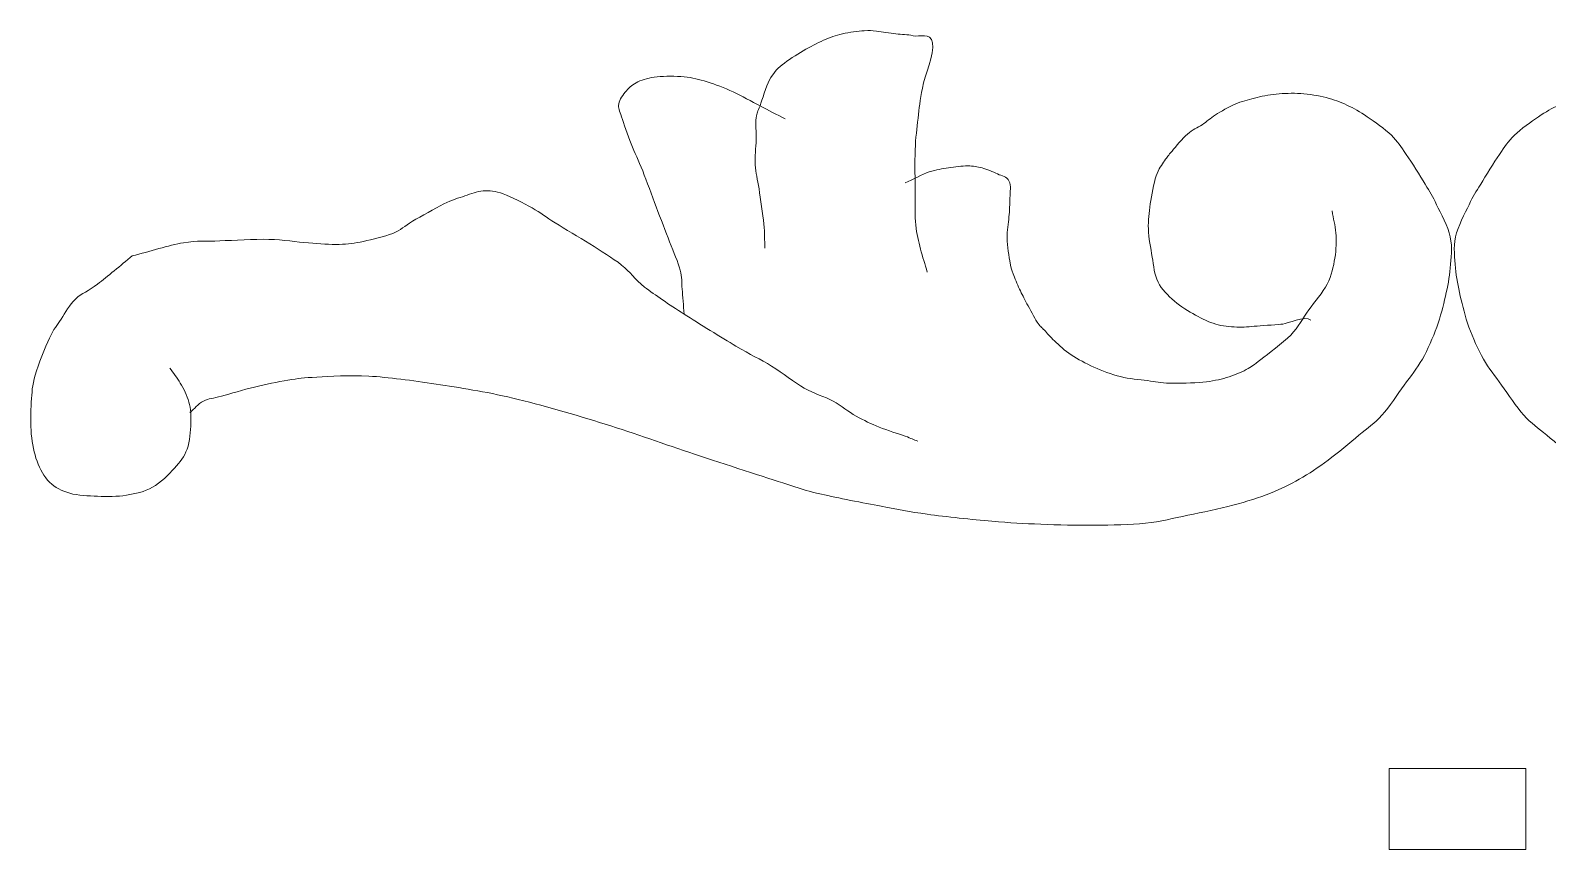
# Model space of a CAD drawing. Header units: millimetres. Extents: x -284 to 196, y -129 to 171.
# Drawn here: x -263.5 to -212, y 143.6 to 171.4 of the extents above; entities that cross this region are included whole.
import ezdxf

# ---------------------------------------------------------------- set-up
doc = ezdxf.new("R2010")
doc.units = ezdxf.units.MM
doc.header["$MEASUREMENT"] = 0
doc.layers.add('Camada 1', color=7, linetype='Continuous')

msp = doc.modelspace()

# ---------------------------------------------------------------- linework, layer by layer
at = {"layer": 'Camada 1', "color": 250, "lineweight": 9}
for points, knots in [([(-238.5764, 164.0369), (-238.5873, 164.3086), (-238.5764, 164.5176), (-238.6091, 164.8519), (-238.6091, 164.8519), (-238.6417, 165.1863), (-238.7232, 165.7066), (-238.7721, 166.0405), (-238.7721, 166.0405), (-238.8211, 166.3745), (-238.8863, 166.5768), (-238.9026, 166.8556), (-238.9026, 166.8556), (-238.9189, 167.1344), (-238.8754, 167.4385), (-238.87, 167.7046), (-238.87, 167.7046), (-238.8645, 167.9706), (-238.892, 168.2569), (-238.87, 168.4517), (-238.87, 168.4517), (-238.8481, 168.6465), (-238.8156, 168.6441), (-238.7395, 168.8593), (-238.7395, 168.8593), (-238.6634, 169.0743), (-238.5403, 169.5068), (-238.4134, 169.7422), (-238.4134, 169.7422), (-238.2866, 169.9776), (-238.1816, 170.0858), (-237.9894, 170.2516), (-237.9894, 170.2516), (-237.7972, 170.4173), (-237.5068, 170.5882), (-237.2719, 170.727), (-237.2719, 170.727), (-237.0371, 170.8658), (-236.8037, 170.9871), (-236.582, 171.0837), (-236.582, 171.0837), (-236.3603, 171.1803), (-236.1742, 171.2513), (-235.9443, 171.3055), (-235.9443, 171.3055), (-235.7146, 171.3596), (-235.4028, 171.3935), (-235.2086, 171.4077), (-235.2086, 171.4077), (-235.0145, 171.422), (-234.9634, 171.4079), (-234.7834, 171.3907), (-234.7834, 171.3907), (-234.6035, 171.3737), (-234.3365, 171.331), (-234.1294, 171.3055), (-234.1294, 171.3055), (-233.9224, 171.2799), (-233.7492, 171.2887), (-233.5409, 171.2372), (-233.5409, 171.2372), (-233.3324, 171.1858), (-232.9528, 171.3751), (-232.8869, 170.9984), (-232.8869, 170.9984), (-232.821, 170.6217), (-233.1484, 169.89), (-233.2303, 169.4633), (-233.2303, 169.4633), (-233.312, 169.0367), (-233.3365, 168.7897), (-233.3774, 168.44), (-233.3774, 168.44), (-233.4182, 168.0903), (-233.4592, 167.7923), (-233.4756, 167.3655), (-233.4756, 167.3655), (-233.4919, 166.9387), (-233.4788, 166.3062), (-233.4756, 165.8816), (-233.4756, 165.8816), (-233.4723, 165.457), (-233.4866, 165.1323), (-233.4561, 164.818), (-233.4561, 164.818), (-233.4257, 164.5037), (-233.3583, 164.2692), (-233.293, 164.003), (-233.293, 164.003), (-233.2278, 163.7367), (-233.1408, 163.4822), (-233.0647, 163.2218)], [0, 0, 0, 0, 0.0416667, 0.0416667, 0.0416667, 0.0416667, 0.0833333, 0.0833333, 0.0833333, 0.0833333, 0.125, 0.125, 0.125, 0.125, 0.1666667, 0.1666667, 0.1666667, 0.1666667, 0.2083333, 0.2083333, 0.2083333, 0.2083333, 0.25, 0.25, 0.25, 0.25, 0.2916667, 0.2916667, 0.2916667, 0.2916667, 0.3333333, 0.3333333, 0.3333333, 0.3333333, 0.375, 0.375, 0.375, 0.375, 0.4166667, 0.4166667, 0.4166667, 0.4166667, 0.4583333, 0.4583333, 0.4583333, 0.4583333, 0.5, 0.5, 0.5, 0.5, 0.5416667, 0.5416667, 0.5416667, 0.5416667, 0.5833333, 0.5833333, 0.5833333, 0.5833333, 0.625, 0.625, 0.625, 0.625, 0.6666667, 0.6666667, 0.6666667, 0.6666667, 0.7083333, 0.7083333, 0.7083333, 0.7083333, 0.75, 0.75, 0.75, 0.75, 0.7916667, 0.7916667, 0.7916667, 0.7916667, 0.8333333, 0.8333333, 0.8333333, 0.8333333, 0.875, 0.875, 0.875, 0.875, 0.9166667, 0.9166667, 0.9166667, 0.9166667, 1, 1, 1, 1]), ([(-237.8916, 168.4178), (-238.1743, 168.5649), (-238.4461, 168.7064), (-238.7395, 168.8593), (-238.7395, 168.8593), (-239.0331, 169.0121), (-239.3534, 169.1987), (-239.6528, 169.3346), (-239.6528, 169.3346), (-239.9521, 169.4706), (-240.2554, 169.5892), (-240.5333, 169.6743), (-240.5333, 169.6743), (-240.8112, 169.7594), (-241.0319, 169.8157), (-241.3161, 169.844), (-241.3161, 169.844), (-241.6001, 169.8725), (-241.9665, 169.8726), (-242.2292, 169.844), (-242.2292, 169.844), (-242.492, 169.8156), (-242.7042, 169.7551), (-242.8815, 169.6743), (-242.8815, 169.6743), (-243.0588, 169.5935), (-243.1622, 169.4954), (-243.2728, 169.3687), (-243.2728, 169.3687), (-243.3835, 169.2418), (-243.5045, 169.0861), (-243.5338, 168.9272), (-243.5338, 168.9272), (-243.5631, 168.7682), (-243.5067, 168.7123), (-243.4359, 168.4857), (-243.4359, 168.4857), (-243.3652, 168.259), (-243.2294, 167.8745), (-243.1098, 167.5688), (-243.1098, 167.5688), (-242.9903, 167.263), (-242.8598, 167.0084), (-242.7185, 166.6518), (-242.7185, 166.6518), (-242.5771, 166.2952), (-242.414, 165.8312), (-242.2618, 165.4293), (-242.2618, 165.4293), (-242.1096, 165.0274), (-241.9411, 164.5973), (-241.8052, 164.2407), (-241.8052, 164.2407), (-241.6693, 163.8841), (-241.5177, 163.558), (-241.4465, 163.2898), (-241.4465, 163.2898), (-241.3753, 163.0215), (-241.403, 162.8936), (-241.3813, 162.6445), (-241.3813, 162.6445), (-241.3596, 162.3955), (-241.3378, 162.0785), (-241.3161, 161.7955)], [0, 0, 0, 0, 0.0588235, 0.0588235, 0.0588235, 0.0588235, 0.1176471, 0.1176471, 0.1176471, 0.1176471, 0.1764706, 0.1764706, 0.1764706, 0.1764706, 0.2352941, 0.2352941, 0.2352941, 0.2352941, 0.2941176, 0.2941176, 0.2941176, 0.2941176, 0.3529412, 0.3529412, 0.3529412, 0.3529412, 0.4117647, 0.4117647, 0.4117647, 0.4117647, 0.4705882, 0.4705882, 0.4705882, 0.4705882, 0.5294118, 0.5294118, 0.5294118, 0.5294118, 0.5882353, 0.5882353, 0.5882353, 0.5882353, 0.6470588, 0.6470588, 0.6470588, 0.6470588, 0.7058824, 0.7058824, 0.7058824, 0.7058824, 0.7647059, 0.7647059, 0.7647059, 0.7647059, 0.8235294, 0.8235294, 0.8235294, 0.8235294, 0.8823529, 0.8823529, 0.8823529, 0.8823529, 1, 1, 1, 1]), ([(-220.0518, 161.5918), (-220.2578, 161.7515), (-220.8508, 161.4672), (-220.9976, 161.4559), (-220.9976, 161.4559), (-221.1444, 161.4446), (-221.6173, 161.405), (-221.8782, 161.388), (-221.8782, 161.388), (-222.1391, 161.371), (-222.3284, 161.3427), (-222.5631, 161.354), (-222.5631, 161.354), (-222.7978, 161.3654), (-223.0447, 161.3874), (-223.2805, 161.4559), (-223.2805, 161.4559), (-223.5164, 161.5245), (-223.7311, 161.631), (-223.9655, 161.7616), (-223.9655, 161.7616), (-224.1999, 161.8921), (-224.4691, 162.0485), (-224.683, 162.237), (-224.683, 162.237), (-224.8969, 162.4255), (-225.1085, 162.6255), (-225.2374, 162.8823), (-225.2374, 162.8823), (-225.3663, 163.1391), (-225.3787, 163.431), (-225.4331, 163.7313), (-225.4331, 163.7313), (-225.4874, 164.0316), (-225.5527, 164.3804), (-225.5636, 164.6822), (-225.5636, 164.6822), (-225.5744, 164.984), (-225.5418, 165.2305), (-225.4983, 165.5311), (-225.4983, 165.5311), (-225.4548, 165.8317), (-225.3842, 166.2345), (-225.3026, 166.482), (-225.3026, 166.482), (-225.2211, 166.7296), (-225.1049, 166.8587), (-225.0144, 166.9994), (-225.0144, 166.9994), (-224.9238, 167.1401), (-224.8904, 167.1729), (-224.7609, 167.3236), (-224.7609, 167.3236), (-224.6314, 167.4742), (-224.4094, 167.7529), (-224.2376, 167.9034), (-224.2376, 167.9034), (-224.0658, 168.0539), (-223.8971, 168.1109), (-223.739, 168.2189), (-223.739, 168.2189), (-223.5809, 168.327), (-223.4765, 168.435), (-223.2894, 168.5516), (-223.2894, 168.5516), (-223.1023, 168.6682), (-222.8407, 168.822), (-222.619, 168.9176), (-222.619, 168.9176), (-222.3973, 169.0131), (-222.1969, 169.0653), (-221.9651, 169.1222), (-221.9651, 169.1222), (-221.7332, 169.1792), (-221.4917, 169.2331), (-221.2293, 169.2587), (-221.2293, 169.2587), (-220.9669, 169.2842), (-220.6798, 169.2957), (-220.3954, 169.2757), (-220.3954, 169.2757), (-220.111, 169.2558), (-219.7915, 169.2049), (-219.5288, 169.1393), (-219.5288, 169.1393), (-219.2662, 169.0737), (-219.0582, 168.9918), (-218.8258, 168.8835), (-218.8258, 168.8835), (-218.5934, 168.7751), (-218.3903, 168.6621), (-218.1391, 168.4912), (-218.1391, 168.4912), (-217.8879, 168.3203), (-217.5439, 168.0749), (-217.3215, 167.8602), (-217.3215, 167.8602), (-217.0992, 167.6453), (-217.0057, 167.488), (-216.8148, 167.2119), (-216.8148, 167.2119), (-216.6239, 166.9359), (-216.3488, 166.49), (-216.1771, 166.2057), (-216.1771, 166.2057), (-216.0054, 165.9214), (-215.9273, 165.8061), (-215.7847, 165.5064), (-215.7847, 165.5064), (-215.6421, 165.2067), (-215.4014, 164.7762), (-215.3228, 164.4104), (-215.3228, 164.4104), (-215.2442, 164.0447), (-215.2955, 163.6928), (-215.3228, 163.3577), (-215.3228, 163.3577), (-215.3501, 163.0226), (-215.4096, 162.7412), (-215.4859, 162.4068), (-215.4859, 162.4068), (-215.5621, 162.0725), (-215.6485, 161.7116), (-215.7794, 161.354), (-215.7794, 161.354), (-215.9102, 160.9965), (-216.083, 160.5971), (-216.2686, 160.2673), (-216.2686, 160.2673), (-216.4542, 159.9375), (-216.66, 159.7013), (-216.8883, 159.3844), (-216.8883, 159.3844), (-217.1165, 159.0674), (-217.3813, 158.6503), (-217.6384, 158.3656), (-217.6384, 158.3656), (-217.8954, 158.0809), (-218.1167, 157.941), (-218.4211, 157.6864), (-218.4211, 157.6864), (-218.7255, 157.4317), (-219.1274, 157.0866), (-219.4648, 156.8374), (-219.4648, 156.8374), (-219.8022, 156.5881), (-220.1165, 156.3792), (-220.4431, 156.1922), (-220.4431, 156.1922), (-220.7699, 156.005), (-221.0456, 155.8642), (-221.4216, 155.7167), (-221.4216, 155.7167), (-221.7975, 155.5692), (-222.2257, 155.4338), (-222.6935, 155.3092), (-222.6935, 155.3092), (-223.1614, 155.1846), (-223.7317, 155.0715), (-224.2264, 154.9696), (-224.2264, 154.9696), (-224.7211, 154.8677), (-225.1328, 154.7546), (-225.6614, 154.6979), (-225.6614, 154.6979), (-226.1899, 154.6412), (-226.7973, 154.6356), (-227.3899, 154.63), (-227.3899, 154.63), (-227.9826, 154.6243), (-228.6346, 154.6413), (-229.2163, 154.6639), (-229.2163, 154.6639), (-229.798, 154.6866), (-230.2381, 154.7092), (-230.8796, 154.7658), (-230.8796, 154.7658), (-231.5211, 154.8224), (-232.4395, 154.9186), (-233.0647, 155.0036), (-233.0647, 155.0036), (-233.69, 155.0885), (-234.0322, 155.162), (-234.6302, 155.2752), (-234.6302, 155.2752), (-235.2281, 155.3884), (-236.1192, 155.5582), (-236.6523, 155.6828), (-236.6523, 155.6828), (-237.1854, 155.8073), (-237.1088, 155.7959), (-237.8264, 156.0223), (-237.8264, 156.0223), (-238.5439, 156.2488), (-239.93, 156.7015), (-240.9573, 157.0411), (-240.9573, 157.0411), (-241.9846, 157.3808), (-242.9629, 157.743), (-243.9904, 158.06), (-243.9904, 158.06), (-245.0179, 158.3769), (-246.1637, 158.7163), (-247.1213, 158.9429), (-247.1213, 158.9429), (-248.0789, 159.1695), (-248.9148, 159.2938), (-249.7304, 159.4183), (-249.7304, 159.4183), (-250.5461, 159.5428), (-251.338, 159.6504), (-252.0134, 159.69), (-252.0134, 159.69), (-252.6888, 159.7296), (-253.3177, 159.6787), (-253.7746, 159.656), (-253.7746, 159.656), (-254.2314, 159.6334), (-254.3993, 159.6108), (-254.753, 159.5542), (-254.753, 159.5542), (-255.1067, 159.4976), (-255.5193, 159.407), (-255.8944, 159.3165), (-255.8944, 159.3165), (-256.2696, 159.2259), (-256.7153, 159.09), (-257.0033, 159.0108), (-257.0033, 159.0108), (-257.2914, 158.9316), (-257.4394, 158.9366), (-257.623, 158.841), (-257.623, 158.841), (-257.8065, 158.7455), (-257.9274, 158.5807), (-258.0796, 158.4505)], [0, 0, 0, 0, 0.0166667, 0.0166667, 0.0166667, 0.0166667, 0.0333333, 0.0333333, 0.0333333, 0.0333333, 0.05, 0.05, 0.05, 0.05, 0.0666667, 0.0666667, 0.0666667, 0.0666667, 0.0833333, 0.0833333, 0.0833333, 0.0833333, 0.1, 0.1, 0.1, 0.1, 0.1166667, 0.1166667, 0.1166667, 0.1166667, 0.1333333, 0.1333333, 0.1333333, 0.1333333, 0.15, 0.15, 0.15, 0.15, 0.1666667, 0.1666667, 0.1666667, 0.1666667, 0.1833333, 0.1833333, 0.1833333, 0.1833333, 0.2, 0.2, 0.2, 0.2, 0.2166667, 0.2166667, 0.2166667, 0.2166667, 0.2333333, 0.2333333, 0.2333333, 0.2333333, 0.25, 0.25, 0.25, 0.25, 0.2666667, 0.2666667, 0.2666667, 0.2666667, 0.2833333, 0.2833333, 0.2833333, 0.2833333, 0.3, 0.3, 0.3, 0.3, 0.3166667, 0.3166667, 0.3166667, 0.3166667, 0.3333333, 0.3333333, 0.3333333, 0.3333333, 0.35, 0.35, 0.35, 0.35, 0.3666667, 0.3666667, 0.3666667, 0.3666667, 0.3833333, 0.3833333, 0.3833333, 0.3833333, 0.4, 0.4, 0.4, 0.4, 0.4166667, 0.4166667, 0.4166667, 0.4166667, 0.4333333, 0.4333333, 0.4333333, 0.4333333, 0.45, 0.45, 0.45, 0.45, 0.4666667, 0.4666667, 0.4666667, 0.4666667, 0.4833333, 0.4833333, 0.4833333, 0.4833333, 0.5, 0.5, 0.5, 0.5, 0.5166667, 0.5166667, 0.5166667, 0.5166667, 0.5333333, 0.5333333, 0.5333333, 0.5333333, 0.55, 0.55, 0.55, 0.55, 0.5666667, 0.5666667, 0.5666667, 0.5666667, 0.5833333, 0.5833333, 0.5833333, 0.5833333, 0.6, 0.6, 0.6, 0.6, 0.6166667, 0.6166667, 0.6166667, 0.6166667, 0.6333333, 0.6333333, 0.6333333, 0.6333333, 0.65, 0.65, 0.65, 0.65, 0.6666667, 0.6666667, 0.6666667, 0.6666667, 0.6833333, 0.6833333, 0.6833333, 0.6833333, 0.7, 0.7, 0.7, 0.7, 0.7166667, 0.7166667, 0.7166667, 0.7166667, 0.7333333, 0.7333333, 0.7333333, 0.7333333, 0.75, 0.75, 0.75, 0.75, 0.7666667, 0.7666667, 0.7666667, 0.7666667, 0.7833333, 0.7833333, 0.7833333, 0.7833333, 0.8, 0.8, 0.8, 0.8, 0.8166667, 0.8166667, 0.8166667, 0.8166667, 0.8333333, 0.8333333, 0.8333333, 0.8333333, 0.85, 0.85, 0.85, 0.85, 0.8666667, 0.8666667, 0.8666667, 0.8666667, 0.8833333, 0.8833333, 0.8833333, 0.8833333, 0.9, 0.9, 0.9, 0.9, 0.9166667, 0.9166667, 0.9166667, 0.9166667, 0.9333333, 0.9333333, 0.9333333, 0.9333333, 0.95, 0.95, 0.95, 0.95, 0.9666667, 0.9666667, 0.9666667, 0.9666667, 1, 1, 1, 1]), ([(-210.4152, 161.5918), (-210.2092, 161.7515), (-209.6162, 161.4672), (-209.4694, 161.4559), (-209.4694, 161.4559), (-209.3226, 161.4446), (-208.8497, 161.405), (-208.5888, 161.388), (-208.5888, 161.388), (-208.3279, 161.371), (-208.1386, 161.3427), (-207.9039, 161.354), (-207.9039, 161.354), (-207.6692, 161.3654), (-207.4223, 161.3874), (-207.1864, 161.4559), (-207.1864, 161.4559), (-206.9506, 161.5245), (-206.7359, 161.631), (-206.5015, 161.7616), (-206.5015, 161.7616), (-206.2671, 161.8921), (-205.9979, 162.0485), (-205.784, 162.237), (-205.784, 162.237), (-205.5701, 162.4255), (-205.3585, 162.6255), (-205.2296, 162.8823), (-205.2296, 162.8823), (-205.1007, 163.1391), (-205.0883, 163.431), (-205.0339, 163.7313), (-205.0339, 163.7313), (-204.9796, 164.0316), (-204.9143, 164.3804), (-204.9034, 164.6822), (-204.9034, 164.6822), (-204.8926, 164.984), (-204.9252, 165.2305), (-204.9687, 165.5311), (-204.9687, 165.5311), (-205.0122, 165.8317), (-205.0828, 166.2345), (-205.1644, 166.482), (-205.1644, 166.482), (-205.2459, 166.7296), (-205.3621, 166.8587), (-205.4526, 166.9994), (-205.4526, 166.9994), (-205.5432, 167.1401), (-205.5766, 167.1729), (-205.7061, 167.3236), (-205.7061, 167.3236), (-205.8355, 167.4742), (-206.0576, 167.7529), (-206.2294, 167.9034), (-206.2294, 167.9034), (-206.4012, 168.0539), (-206.5698, 168.1109), (-206.728, 168.2189), (-206.728, 168.2189), (-206.8861, 168.327), (-206.9905, 168.435), (-207.1776, 168.5516), (-207.1776, 168.5516), (-207.3647, 168.6682), (-207.6263, 168.822), (-207.848, 168.9176), (-207.848, 168.9176), (-208.0697, 169.0131), (-208.2701, 169.0653), (-208.5019, 169.1222), (-208.5019, 169.1222), (-208.7338, 169.1792), (-208.9753, 169.2331), (-209.2377, 169.2587), (-209.2377, 169.2587), (-209.5001, 169.2842), (-209.7872, 169.2957), (-210.0716, 169.2757), (-210.0716, 169.2757), (-210.356, 169.2558), (-210.6755, 169.2049), (-210.9382, 169.1393), (-210.9382, 169.1393), (-211.2008, 169.0737), (-211.4088, 168.9918), (-211.6412, 168.8835), (-211.6412, 168.8835), (-211.8736, 168.7751), (-212.0766, 168.6621), (-212.3279, 168.4912), (-212.3279, 168.4912), (-212.579, 168.3203), (-212.9231, 168.0749), (-213.1454, 167.8602), (-213.1454, 167.8602), (-213.3678, 167.6453), (-213.4613, 167.488), (-213.6522, 167.2119), (-213.6522, 167.2119), (-213.8431, 166.9359), (-214.1182, 166.49), (-214.2899, 166.2057), (-214.2899, 166.2057), (-214.4616, 165.9214), (-214.5397, 165.8061), (-214.6823, 165.5064), (-214.6823, 165.5064), (-214.8249, 165.2067), (-215.0655, 164.7762), (-215.1442, 164.4104), (-215.1442, 164.4104), (-215.2228, 164.0447), (-215.1714, 163.6928), (-215.1442, 163.3577), (-215.1442, 163.3577), (-215.1169, 163.0226), (-215.0574, 162.7412), (-214.9811, 162.4068), (-214.9811, 162.4068), (-214.9049, 162.0725), (-214.8185, 161.7116), (-214.6876, 161.354), (-214.6876, 161.354), (-214.5567, 160.9965), (-214.384, 160.5971), (-214.1984, 160.2673), (-214.1984, 160.2673), (-214.0128, 159.9375), (-213.807, 159.7013), (-213.5787, 159.3844), (-213.5787, 159.3844), (-213.3504, 159.0674), (-213.0856, 158.6503), (-212.8286, 158.3656), (-212.8286, 158.3656), (-212.5716, 158.0809), (-212.3503, 157.941), (-212.0459, 157.6864), (-212.0459, 157.6864), (-211.7415, 157.4317), (-211.3396, 157.0866), (-211.0022, 156.8374), (-211.0022, 156.8374), (-210.6648, 156.5881), (-210.3505, 156.3792), (-210.0239, 156.1922), (-210.0239, 156.1922), (-209.6971, 156.005), (-209.4214, 155.8642), (-209.0454, 155.7167), (-209.0454, 155.7167), (-208.6695, 155.5692), (-208.2413, 155.4338), (-207.7735, 155.3092), (-207.7735, 155.3092), (-207.3056, 155.1846), (-206.7353, 155.0715), (-206.2406, 154.9696), (-206.2406, 154.9696), (-205.7459, 154.8677), (-205.3342, 154.7546), (-204.8056, 154.6979), (-204.8056, 154.6979), (-204.2771, 154.6412), (-203.6697, 154.6356), (-203.0771, 154.63), (-203.0771, 154.63), (-202.4844, 154.6243), (-201.8324, 154.6413), (-201.2507, 154.6639), (-201.2507, 154.6639), (-200.669, 154.6866), (-200.2289, 154.7092), (-199.5874, 154.7658), (-199.5874, 154.7658), (-198.9458, 154.8224), (-198.0275, 154.9186), (-197.4023, 155.0036), (-197.4023, 155.0036), (-196.777, 155.0885), (-196.4347, 155.162), (-195.8368, 155.2752), (-195.8368, 155.2752), (-195.2389, 155.3884), (-194.3478, 155.5582), (-193.8147, 155.6828), (-193.8147, 155.6828), (-193.2816, 155.8073), (-193.3581, 155.7959), (-192.6406, 156.0223), (-192.6406, 156.0223), (-191.9231, 156.2488), (-190.537, 156.7015), (-189.5097, 157.0411), (-189.5097, 157.0411), (-188.4824, 157.3808), (-187.5041, 157.743), (-186.4766, 158.06), (-186.4766, 158.06), (-185.4491, 158.3769), (-184.3033, 158.7163), (-183.3457, 158.9429), (-183.3457, 158.9429), (-182.388, 159.1695), (-181.5522, 159.2938), (-180.7366, 159.4183), (-180.7366, 159.4183), (-179.9209, 159.5428), (-179.129, 159.6504), (-178.4536, 159.69), (-178.4536, 159.69), (-177.7782, 159.7296), (-177.1493, 159.6787), (-176.6924, 159.656), (-176.6924, 159.656), (-176.2356, 159.6334), (-176.0677, 159.6108), (-175.714, 159.5542), (-175.714, 159.5542), (-175.3603, 159.4976), (-174.9477, 159.407), (-174.5726, 159.3165), (-174.5726, 159.3165), (-174.1974, 159.2259), (-173.7517, 159.09), (-173.4636, 159.0108), (-173.4636, 159.0108), (-173.1756, 158.9316), (-173.0276, 158.9366), (-172.844, 158.841), (-172.844, 158.841), (-172.6605, 158.7455), (-172.5396, 158.5807), (-172.3874, 158.4505)], [0, 0, 0, 0, 0.0166667, 0.0166667, 0.0166667, 0.0166667, 0.0333333, 0.0333333, 0.0333333, 0.0333333, 0.05, 0.05, 0.05, 0.05, 0.0666667, 0.0666667, 0.0666667, 0.0666667, 0.0833333, 0.0833333, 0.0833333, 0.0833333, 0.1, 0.1, 0.1, 0.1, 0.1166667, 0.1166667, 0.1166667, 0.1166667, 0.1333333, 0.1333333, 0.1333333, 0.1333333, 0.15, 0.15, 0.15, 0.15, 0.1666667, 0.1666667, 0.1666667, 0.1666667, 0.1833333, 0.1833333, 0.1833333, 0.1833333, 0.2, 0.2, 0.2, 0.2, 0.2166667, 0.2166667, 0.2166667, 0.2166667, 0.2333333, 0.2333333, 0.2333333, 0.2333333, 0.25, 0.25, 0.25, 0.25, 0.2666667, 0.2666667, 0.2666667, 0.2666667, 0.2833333, 0.2833333, 0.2833333, 0.2833333, 0.3, 0.3, 0.3, 0.3, 0.3166667, 0.3166667, 0.3166667, 0.3166667, 0.3333333, 0.3333333, 0.3333333, 0.3333333, 0.35, 0.35, 0.35, 0.35, 0.3666667, 0.3666667, 0.3666667, 0.3666667, 0.3833333, 0.3833333, 0.3833333, 0.3833333, 0.4, 0.4, 0.4, 0.4, 0.4166667, 0.4166667, 0.4166667, 0.4166667, 0.4333333, 0.4333333, 0.4333333, 0.4333333, 0.45, 0.45, 0.45, 0.45, 0.4666667, 0.4666667, 0.4666667, 0.4666667, 0.4833333, 0.4833333, 0.4833333, 0.4833333, 0.5, 0.5, 0.5, 0.5, 0.5166667, 0.5166667, 0.5166667, 0.5166667, 0.5333333, 0.5333333, 0.5333333, 0.5333333, 0.55, 0.55, 0.55, 0.55, 0.5666667, 0.5666667, 0.5666667, 0.5666667, 0.5833333, 0.5833333, 0.5833333, 0.5833333, 0.6, 0.6, 0.6, 0.6, 0.6166667, 0.6166667, 0.6166667, 0.6166667, 0.6333333, 0.6333333, 0.6333333, 0.6333333, 0.65, 0.65, 0.65, 0.65, 0.6666667, 0.6666667, 0.6666667, 0.6666667, 0.6833333, 0.6833333, 0.6833333, 0.6833333, 0.7, 0.7, 0.7, 0.7, 0.7166667, 0.7166667, 0.7166667, 0.7166667, 0.7333333, 0.7333333, 0.7333333, 0.7333333, 0.75, 0.75, 0.75, 0.75, 0.7666667, 0.7666667, 0.7666667, 0.7666667, 0.7833333, 0.7833333, 0.7833333, 0.7833333, 0.8, 0.8, 0.8, 0.8, 0.8166667, 0.8166667, 0.8166667, 0.8166667, 0.8333333, 0.8333333, 0.8333333, 0.8333333, 0.85, 0.85, 0.85, 0.85, 0.8666667, 0.8666667, 0.8666667, 0.8666667, 0.8833333, 0.8833333, 0.8833333, 0.8833333, 0.9, 0.9, 0.9, 0.9, 0.9166667, 0.9166667, 0.9166667, 0.9166667, 0.9333333, 0.9333333, 0.9333333, 0.9333333, 0.95, 0.95, 0.95, 0.95, 0.9666667, 0.9666667, 0.9666667, 0.9666667, 1, 1, 1, 1]), ([(-233.8149, 166.2443), (-233.5431, 166.3689), (-233.2455, 166.5325), (-232.9995, 166.6179), (-232.9995, 166.6179), (-232.7535, 166.7032), (-232.5649, 166.7197), (-232.3473, 166.7537), (-232.3473, 166.7537), (-232.1296, 166.7876), (-231.8865, 166.8216), (-231.695, 166.8216), (-231.695, 166.8216), (-231.5034, 166.8216), (-231.3754, 166.7992), (-231.2057, 166.7537), (-231.2057, 166.7537), (-231.0362, 166.7082), (-230.8366, 166.6238), (-230.684, 166.55), (-230.684, 166.55), (-230.5312, 166.4762), (-230.3725, 166.466), (-230.2926, 166.3122), (-230.2926, 166.3122), (-230.2126, 166.1584), (-230.26, 165.939), (-230.26, 165.7349), (-230.26, 165.7349), (-230.26, 165.5308), (-230.2763, 165.3161), (-230.2926, 165.0896), (-230.2926, 165.0896), (-230.3089, 164.8633), (-230.3641, 164.6397), (-230.3578, 164.3765), (-230.3578, 164.3765), (-230.3515, 164.1133), (-230.2895, 163.723), (-230.2545, 163.5199), (-230.2545, 163.5199), (-230.2194, 163.3169), (-230.2014, 163.3083), (-230.1483, 163.1617), (-230.1483, 163.1617), (-230.095, 163.0152), (-230.0133, 162.8108), (-229.9357, 162.6415), (-229.9357, 162.6415), (-229.858, 162.4722), (-229.7817, 162.333), (-229.6822, 162.1469), (-229.6822, 162.1469), (-229.5827, 161.9607), (-229.4375, 161.6743), (-229.3389, 161.5243), (-229.3389, 161.5243), (-229.2403, 161.3742), (-229.1918, 161.358), (-229.0936, 161.2514), (-229.0936, 161.2514), (-228.9955, 161.1447), (-228.9031, 161.0251), (-228.7503, 160.8842), (-228.7503, 160.8842), (-228.5975, 160.7432), (-228.4026, 160.5552), (-228.1781, 160.4066), (-228.1781, 160.4066), (-227.9536, 160.258), (-227.6882, 160.1198), (-227.4096, 159.9973), (-227.4096, 159.9973), (-227.131, 159.8748), (-226.8141, 159.7502), (-226.5103, 159.6732), (-226.5103, 159.6732), (-226.2065, 159.5961), (-225.8726, 159.5736), (-225.5947, 159.5367), (-225.5947, 159.5367), (-225.3168, 159.4998), (-225.1567, 159.46), (-224.8427, 159.4515), (-224.8427, 159.4515), (-224.5286, 159.443), (-224.0369, 159.4542), (-223.7144, 159.4856), (-223.7144, 159.4856), (-223.392, 159.5169), (-223.1596, 159.5677), (-222.9133, 159.6391), (-222.9133, 159.6391), (-222.667, 159.7105), (-222.4375, 159.8091), (-222.243, 159.912), (-222.243, 159.912), (-222.0485, 160.0149), (-222.0037, 160.0579), (-221.7525, 160.2531), (-221.7525, 160.2531), (-221.5013, 160.4483), (-221.0103, 160.7993), (-220.7367, 161.0824), (-220.7367, 161.0824), (-220.4631, 161.3655), (-220.3315, 161.6488), (-220.1249, 161.9375), (-220.1249, 161.9375), (-219.9183, 162.2261), (-219.6475, 162.5168), (-219.4974, 162.8144), (-219.4974, 162.8144), (-219.3472, 163.1119), (-219.2857, 163.4063), (-219.2365, 163.6973), (-219.2365, 163.6973), (-219.1872, 163.9883), (-219.1875, 164.2788), (-219.2038, 164.5463), (-219.2038, 164.5463), (-219.2202, 164.8138), (-219.2908, 165.0444), (-219.3343, 165.2934)], [0, 0, 0, 0, 0.03125, 0.03125, 0.03125, 0.03125, 0.0625, 0.0625, 0.0625, 0.0625, 0.09375, 0.09375, 0.09375, 0.09375, 0.125, 0.125, 0.125, 0.125, 0.15625, 0.15625, 0.15625, 0.15625, 0.1875, 0.1875, 0.1875, 0.1875, 0.21875, 0.21875, 0.21875, 0.21875, 0.25, 0.25, 0.25, 0.25, 0.28125, 0.28125, 0.28125, 0.28125, 0.3125, 0.3125, 0.3125, 0.3125, 0.34375, 0.34375, 0.34375, 0.34375, 0.375, 0.375, 0.375, 0.375, 0.40625, 0.40625, 0.40625, 0.40625, 0.4375, 0.4375, 0.4375, 0.4375, 0.46875, 0.46875, 0.46875, 0.46875, 0.5, 0.5, 0.5, 0.5, 0.53125, 0.53125, 0.53125, 0.53125, 0.5625, 0.5625, 0.5625, 0.5625, 0.59375, 0.59375, 0.59375, 0.59375, 0.625, 0.625, 0.625, 0.625, 0.65625, 0.65625, 0.65625, 0.65625, 0.6875, 0.6875, 0.6875, 0.6875, 0.71875, 0.71875, 0.71875, 0.71875, 0.75, 0.75, 0.75, 0.75, 0.78125, 0.78125, 0.78125, 0.78125, 0.8125, 0.8125, 0.8125, 0.8125, 0.84375, 0.84375, 0.84375, 0.84375, 0.875, 0.875, 0.875, 0.875, 0.90625, 0.90625, 0.90625, 0.90625, 0.9375, 0.9375, 0.9375, 0.9375, 1, 1, 1, 1]), ([(-260.0375, 163.7696), (-259.4604, 163.917), (-258.7965, 164.1284), (-258.2996, 164.2135), (-258.2996, 164.2135), (-257.8027, 164.2986), (-257.5517, 164.2591), (-257.0687, 164.2783), (-257.0687, 164.2783), (-256.5855, 164.2976), (-255.9031, 164.3408), (-255.401, 164.3295), (-255.401, 164.3295), (-254.8988, 164.3182), (-254.4581, 164.2385), (-254.0602, 164.2101), (-254.0602, 164.2101), (-253.6624, 164.1818), (-253.3256, 164.1504), (-253.0138, 164.1589), (-253.0138, 164.1589), (-252.7021, 164.1674), (-252.4994, 164.1986), (-252.1963, 164.2613), (-252.1963, 164.2613), (-251.8932, 164.3239), (-251.4794, 164.4195), (-251.1989, 164.5342), (-251.1989, 164.5342), (-250.9185, 164.6489), (-250.8168, 164.7773), (-250.5286, 164.9435), (-250.5286, 164.9435), (-250.2403, 165.1097), (-249.7662, 165.3876), (-249.4695, 165.5311), (-249.4695, 165.5311), (-249.1728, 165.6747), (-248.975, 165.7292), (-248.752, 165.8029), (-248.752, 165.8029), (-248.5289, 165.8764), (-248.3542, 165.9611), (-248.1323, 165.9726), (-248.1323, 165.9726), (-247.9106, 165.9842), (-247.7275, 165.9679), (-247.4475, 165.8708), (-247.4475, 165.8708), (-247.1674, 165.7736), (-246.7631, 165.5597), (-246.469, 165.3953), (-246.469, 165.3953), (-246.175, 165.2309), (-246.0125, 165.0896), (-245.6863, 164.8859), (-245.6863, 164.8859), (-245.3602, 164.6822), (-244.8872, 164.4104), (-244.5122, 164.1728), (-244.5122, 164.1728), (-244.1372, 163.935), (-243.747, 163.7039), (-243.4359, 163.4596), (-243.4359, 163.4596), (-243.125, 163.2153), (-243.0076, 162.9906), (-242.6532, 162.7124), (-242.6532, 162.7124), (-242.2989, 162.4343), (-241.8326, 162.1294), (-241.3161, 161.7955), (-241.3161, 161.7955), (-240.7996, 161.4616), (-240.0496, 161.0032), (-239.5549, 160.7088), (-239.5549, 160.7088), (-239.0602, 160.4145), (-238.7344, 160.2675), (-238.3482, 160.0296), (-238.3482, 160.0296), (-237.962, 159.7918), (-237.5884, 159.4812), (-237.2393, 159.2825), (-237.2393, 159.2825), (-236.8903, 159.0838), (-236.5552, 158.9999), (-236.2609, 158.841), (-236.2609, 158.841), (-235.9666, 158.6821), (-235.7396, 158.479), (-235.4782, 158.3316), (-235.4782, 158.3316), (-235.2168, 158.1842), (-234.973, 158.0714), (-234.6954, 157.958), (-234.6954, 157.958), (-234.4178, 157.8448), (-234.0322, 157.7316), (-233.8149, 157.6524), (-233.8149, 157.6524), (-233.5975, 157.5732), (-233.5322, 157.5392), (-233.3909, 157.4826)], [0, 0, 0, 0, 0.037037, 0.037037, 0.037037, 0.037037, 0.0740741, 0.0740741, 0.0740741, 0.0740741, 0.1111111, 0.1111111, 0.1111111, 0.1111111, 0.1481481, 0.1481481, 0.1481481, 0.1481481, 0.1851852, 0.1851852, 0.1851852, 0.1851852, 0.2222222, 0.2222222, 0.2222222, 0.2222222, 0.2592593, 0.2592593, 0.2592593, 0.2592593, 0.2962963, 0.2962963, 0.2962963, 0.2962963, 0.3333333, 0.3333333, 0.3333333, 0.3333333, 0.3703704, 0.3703704, 0.3703704, 0.3703704, 0.4074074, 0.4074074, 0.4074074, 0.4074074, 0.4444444, 0.4444444, 0.4444444, 0.4444444, 0.4814815, 0.4814815, 0.4814815, 0.4814815, 0.5185185, 0.5185185, 0.5185185, 0.5185185, 0.5555556, 0.5555556, 0.5555556, 0.5555556, 0.5925926, 0.5925926, 0.5925926, 0.5925926, 0.6296296, 0.6296296, 0.6296296, 0.6296296, 0.6666667, 0.6666667, 0.6666667, 0.6666667, 0.7037037, 0.7037037, 0.7037037, 0.7037037, 0.7407407, 0.7407407, 0.7407407, 0.7407407, 0.7777778, 0.7777778, 0.7777778, 0.7777778, 0.8148148, 0.8148148, 0.8148148, 0.8148148, 0.8518519, 0.8518519, 0.8518519, 0.8518519, 0.8888889, 0.8888889, 0.8888889, 0.8888889, 0.9259259, 0.9259259, 0.9259259, 0.9259259, 1, 1, 1, 1]), ([(-258.7644, 159.9617), (-258.6448, 159.7919), (-258.5149, 159.6455), (-258.4057, 159.4523), (-258.4057, 159.4523), (-258.2965, 159.2591), (-258.1728, 159.0369), (-258.1122, 158.8071), (-258.1122, 158.8071), (-258.0515, 158.5772), (-258.0361, 158.3619), (-258.047, 158.0939), (-258.047, 158.0939), (-258.0578, 157.8258), (-258.0826, 157.4721), (-258.1774, 157.2109), (-258.1774, 157.2109), (-258.2722, 156.9498), (-258.4039, 156.7828), (-258.6014, 156.5657), (-258.6014, 156.5657), (-258.7989, 156.3486), (-259.0742, 156.0764), (-259.3515, 155.9204), (-259.3515, 155.9204), (-259.6288, 155.7645), (-259.9198, 155.7001), (-260.2321, 155.6488), (-260.2321, 155.6488), (-260.5444, 155.5974), (-260.8891, 155.6035), (-261.2105, 155.6148), (-261.2105, 155.6148), (-261.5319, 155.6262), (-261.8797, 155.6361), (-262.1563, 155.7167), (-262.1563, 155.7167), (-262.4329, 155.7974), (-262.6497, 155.9026), (-262.8412, 156.0902), (-262.8412, 156.0902), (-263.0327, 156.278), (-263.1605, 156.5279), (-263.2651, 156.8034), (-263.2651, 156.8034), (-263.3699, 157.079), (-263.4281, 157.3845), (-263.4608, 157.7203), (-263.4608, 157.7203), (-263.4937, 158.0562), (-263.4826, 158.4723), (-263.4608, 158.8071), (-263.4608, 158.8071), (-263.4391, 159.1418), (-263.4343, 159.3593), (-263.3304, 159.7239), (-263.3304, 159.7239), (-263.2264, 160.0887), (-262.9884, 160.6624), (-262.8412, 160.9805), (-262.8412, 160.9805), (-262.6939, 161.2986), (-262.5967, 161.4049), (-262.4498, 161.6258), (-262.4498, 161.6258), (-262.303, 161.8466), (-262.1703, 162.1038), (-261.9606, 162.305), (-261.9606, 162.305), (-261.751, 162.5061), (-261.5313, 162.5701), (-261.2105, 162.8144), (-261.2105, 162.8144), (-260.8897, 163.0586), (-260.4284, 163.4511), (-260.0375, 163.7696)], [0, 0, 0, 0, 0.05, 0.05, 0.05, 0.05, 0.1, 0.1, 0.1, 0.1, 0.15, 0.15, 0.15, 0.15, 0.2, 0.2, 0.2, 0.2, 0.25, 0.25, 0.25, 0.25, 0.3, 0.3, 0.3, 0.3, 0.35, 0.35, 0.35, 0.35, 0.4, 0.4, 0.4, 0.4, 0.45, 0.45, 0.45, 0.45, 0.5, 0.5, 0.5, 0.5, 0.55, 0.55, 0.55, 0.55, 0.6, 0.6, 0.6, 0.6, 0.65, 0.65, 0.65, 0.65, 0.7, 0.7, 0.7, 0.7, 0.75, 0.75, 0.75, 0.75, 0.8, 0.8, 0.8, 0.8, 0.85, 0.85, 0.85, 0.85, 0.9, 0.9, 0.9, 0.9, 1, 1, 1, 1])]:
    msp.add_open_spline(points, degree=3, knots=knots, dxfattribs=at)
at = {"layer": 'Camada 1', "color": 240, "lineweight": 9}
msp.add_open_spline([(-217.3972, 143.6229), (-217.3972, 143.6229), (-212.7568, 143.6229), (-212.7568, 143.6229), (-212.7568, 143.6229), (-212.7568, 143.6229), (-212.7568, 146.3729), (-212.7568, 146.3729), (-212.7568, 146.3729), (-212.7568, 146.3729), (-217.3972, 146.3729), (-217.3972, 146.3729), (-217.3972, 146.3729), (-217.3972, 146.3729), (-217.3972, 143.6229), (-217.3972, 143.6229), (-217.3972, 143.6229), (-217.3972, 143.6229), (-217.3972, 143.6229), (-217.3972, 143.6229)], degree=3, knots=[0, 0, 0, 0, 0.1666667, 0.1666667, 0.1666667, 0.1666667, 0.3333333, 0.3333333, 0.3333333, 0.3333333, 0.5, 0.5, 0.5, 0.5, 0.6666667, 0.6666667, 0.6666667, 0.6666667, 1, 1, 1, 1], dxfattribs=at)

doc.saveas('drawing.dxf')
